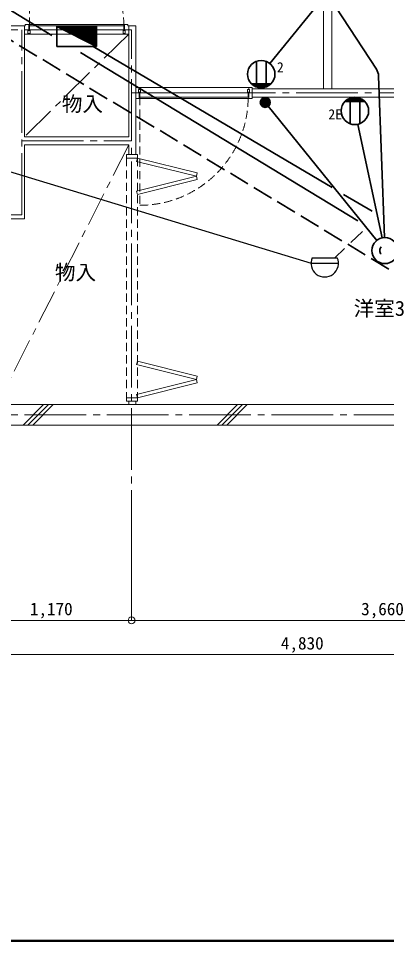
# Model space of a CAD drawing. Units: millimetres at full size, sheet at 1:50. Extents: x -9674 to 9699, y -6794 to 6791.
# Drawn here: x 2263 to 4946, y -6794 to -56 of the extents above; entities that cross this region are included whole.
import ezdxf
from ezdxf.enums import TextEntityAlignment as Align

# ---------------------------------------------------------------- set-up
doc = ezdxf.new("R2010")
doc.units = ezdxf.units.MM
doc.header["$LTSCALE"] = 50
doc.header["$PDMODE"] = 32
doc.header["$PDSIZE"] = 50
for name, pattern in [('CHAIN1', [8, 5, -1, 1, -1]), ('CHAIN2', [12, 9, -1, 1, -1]), ('DASHED1', [1.8, 1.2, -0.6]), ('DASHED3', [4, 3, -1])]:
    doc.linetypes.add(name, pattern=pattern)
for name, color, linetype, lineweight in [('0-0_図面枠', 7, 'Continuous', 9), ('1-0_芯', 134, 'CHAIN2', 9), ('1-1_躯体', 134, 'Continuous', 9), ('1-2_間仕切', 134, 'Continuous', 9), ('1-3_建具', 134, 'Continuous', 9), ('1-5_設備', 134, 'Continuous', 9), ('1-7_その他', 134, 'DASHED1', 9), ('1-8_ハッチ', 134, 'Continuous', 9), ('1-B_寸法', 134, 'Continuous', 9), ('2-0_芯', 2, 'Continuous', 35), ('2-E', 2, 'Continuous', 35), ('3-3', 1, 'Continuous', 25), ('3-E', 3, 'Continuous', 35)]:
    doc.layers.add(name, color=color, linetype=linetype, lineweight=lineweight)
doc.layers.add('1-A_文字', color=134, linetype='Continuous')
doc.styles.add('ＭＳ ゴシック', font='')
doc.styles.get('ＭＳ ゴシック').set_extended_font_data('MS Gothic')

msp = doc.modelspace()

# ---------------------------------------------------------------- linework, layer by layer
at = {"layer": '0-0_図面枠'}
for p, q in [((-9673.92, -6793.93), (9698.92, -6793.93)), ((-9672.16, -6792.16), (9697.16, -6792.16)), ((-9670.4, -6790.4), (9695.4, -6790.4)), ((9693.64, -6788.64), (-9668.64, -6788.64)), ((-9666.87, -6786.88), (9691.87, -6786.88)), ((-9665.11, -6785.11), (9690.11, -6785.11)), ((-9663.35, -6783.35), (9688.35, -6783.35))]:
    msp.add_line(p, q, dxfattribs=at)
at = {"layer": '1-0_芯'}
for p, q in [((-8492.5, -139.49), (3087.5, -139.49)), ((2286.5, -1489.49), (2286.5, -139.49)), ((3087.5, -3949.49), (3087.5, -139.49)), ((3087.5, -599.49), (8517.5, -599.49)), ((2286.5, -949.49), (3087.5, -949.49)), ((-892.5, -1489.49), (2286.5, -1489.49)), ((-8492.5, -2949.49), (8517.5, -2949.49))]:
    msp.add_line(p, q, dxfattribs=at)
at = {"layer": '1-1_躯体'}
for p, q in [((2107.5, -2874.49), (6557.5, -2874.49)), ((2107.5, -3024.49), (6557.5, -3024.49))]:
    msp.add_line(p, q, dxfattribs=at)
at = {"layer": '1-2_間仕切'}
for p, q in [((1757.5, -109.49), (2312.5, -109.49)), ((2307.5, -919.49), (2307.5, -109.49)), ((3061.5, -109.49), (3117.5, -109.49)), ((3066.5, -919.49), (3066.5, -109.49)), ((3117.5, -1049.49), (3117.5, -109.49)), ((5552.5, -569.49), (3967.5, -569.49)), ((5552.5, -630.49), (3967.5, -630.49)), ((2307.5, -919.49), (3066.5, -919.49)), ((2307.5, -979.49), (3066.5, -979.49)), ((2307.5, -1519.49), (2307.5, -979.49)), ((3066.5, -1049.49), (3066.5, -979.49)), ((2107.5, -1519.49), (2307.5, -1519.49)), ((3066.5, -2874.49), (3066.5, -2849.49)), ((3117.5, -2874.49), (3117.5, -2849.49))]:
    msp.add_line(p, q, dxfattribs=at)
at = {"layer": '1-3_建具', "linetype": 'DASHED1'}
for p, q in [((2342.5, -109.49), (2342.5, 579.51)), ((3147.5, -629.49), (3147.5, -1419.49)), ((3050, -1074.49), (3050, -2824.49)), ((3130, -1074.49), (3130, -2824.49))]:
    msp.add_line(p, q, dxfattribs=at)
at = {"layer": '1-3_建具'}
for p, q in [((2337.5, -99.49), (2312.5, -99.49)), ((2312.5, -109.49), (2312.5, -99.49)), ((3036.5, -99.49), (2337.5, -99.49)), ((2337.5, -144.49), (2337.5, -99.49)), ((2342.5, -109.49), (2342.5, -139.49)), ((2342.5, -109.49), (3031.5, -109.49)), ((3031.5, -109.49), (3031.5, -139.49)), ((3036.5, -99.49), (3061.5, -99.49)), ((3036.5, -144.49), (3036.5, -99.49)), ((3061.5, -109.49), (3061.5, -99.49)), ((2337.5, -169.49), (2307.5, -169.49)), ((2332.5, -144.49), (2332.5, -164.49)), ((2332.5, -144.49), (2347.5, -144.49)), ((2332.5, -164.49), (2347.5, -164.49)), ((2337.5, -169.49), (2337.5, -164.49)), ((2337.5, -169.49), (3036.5, -169.49)), ((3031.5, -139.49), (2342.5, -139.49)), ((2347.5, -144.49), (2347.5, -164.49)), ((3026.5, -144.49), (3026.5, -164.49)), ((3041.5, -144.49), (3026.5, -144.49)), ((3041.5, -164.49), (3026.5, -164.49)), ((3036.5, -169.49), (3036.5, -164.49)), ((3036.5, -169.49), (3066.5, -169.49)), ((3041.5, -144.49), (3041.5, -164.49)), ((3142.5, -559.49), (3117.5, -559.49)), ((3137.5, -574.49), (3152.5, -574.49)), ((3137.5, -594.49), (3137.5, -574.49)), ((3137.5, -594.49), (3152.5, -594.49)), ((3142.5, -574.49), (3142.5, -559.49)), ((3142.5, -559.49), (3942.5, -559.49)), ((3142.5, -594.49), (3142.5, -639.49)), ((3147.5, -629.49), (3147.5, -599.49)), ((3147.5, -599.49), (3937.5, -599.49)), ((3152.5, -594.49), (3152.5, -574.49)), ((3932.5, -574.49), (3947.5, -574.49)), ((3932.5, -594.49), (3932.5, -574.49)), ((3947.5, -594.49), (3932.5, -594.49)), ((3937.5, -599.49), (3937.5, -629.49)), ((3967.5, -559.49), (3942.5, -559.49)), ((3942.5, -574.49), (3942.5, -559.49)), ((3947.5, -574.49), (3947.5, -594.49)), ((3967.5, -639.49), (3967.5, -559.49)), ((3937.5, -629.49), (3147.5, -629.49)), ((3967.5, -639.49), (3942.5, -639.49)), ((3130, -1049.49), (3050, -1049.49)), ((3123.94, -1098.74), (3130, -1074.49)), ((3130, -1074.49), (3130, -1049.49)), ((3566.56, -1183.63), (3130, -1074.49)), ((3123.94, -1098.74), (3560.5, -1207.88)), ((3123.94, -1317.03), (3560.5, -1207.88)), ((3560.5, -1207.88), (3566.56, -1183.63)), ((3560.5, -1207.88), (3566.56, -1232.14)), ((3566.56, -1232.14), (3130, -1341.28)), ((3123.94, -1317.03), (3130, -1341.28)), ((3123.94, -2581.95), (3130, -2557.7)), ((3566.56, -2666.84), (3130, -2557.7)), ((3123.94, -2581.95), (3560.5, -2691.1)), ((3123.94, -2800.24), (3560.5, -2691.1)), ((3560.5, -2691.1), (3566.56, -2666.84)), ((3560.5, -2691.1), (3566.56, -2715.35)), ((3566.56, -2715.35), (3130, -2824.49)), ((3130, -2824.49), (3050, -2824.49)), ((3050, -2849.49), (3050, -2824.49)), ((3123.94, -2800.24), (3130, -2824.49)), ((3130, -2849.49), (3130, -2824.49)), ((3130, -2849.49), (3050, -2849.49))]:
    msp.add_line(p, q, dxfattribs=at)
for points in [[(3142.5, -639.49), (3117.5, -639.49), (3117.5, -559.49)], [(3942.5, -594.49), (3942.5, -639.49), (3142.5, -639.49)], [(3130, -1074.49), (3050, -1074.49), (3050, -1049.49)]]:
    msp.add_lwpolyline(points, dxfattribs=at)
at = {"layer": '1-3_建具', "linetype": 'DASHED1'}
for centre, radius, start, end in [((2342.5, -109.49), 689, 0, 90), ((3147.5, -629.49), 790, 270, 360)]:
    msp.add_arc(centre, radius, start, end, dxfattribs=at)
at = {"layer": '1-5_設備'}
for p, q in [((4487.5, -569.49), (4487.5, 890.51)), ((4547.5, -569.49), (4547.5, 890.51))]:
    msp.add_line(p, q, dxfattribs=at)
at = {"layer": '1-7_その他', "linetype": 'CHAIN1'}
for p, q in [((3066.5, -169.49), (2307.5, -919.49)), ((3066.5, -979.49), (2107.5, -2874.49))]:
    msp.add_line(p, q, dxfattribs=at)
at = {"layer": '1-8_ハッチ'}
for p, q in [((2296.44, -3024.49), (2446.44, -2874.49)), ((2331.79, -3024.49), (2481.79, -2874.49)), ((2367.15, -3024.49), (2517.15, -2874.49)), ((3710.65, -3024.49), (3860.65, -2874.49)), ((3746.01, -3024.49), (3896.01, -2874.49)), ((3781.36, -3024.49), (3931.36, -2874.49))]:
    msp.add_line(p, q, dxfattribs=at)
at = {"layer": '1-B_寸法'}
for p, q in [((3087.5, -3949.49), (3087.5, -4449.49)), ((1917.5, -4449.49), (3087.5, -4449.49)), ((3087.5, -4449.49), (6747.5, -4449.49)), ((1917.5, -4699.49), (6747.5, -4699.49))]:
    msp.add_line(p, q, dxfattribs=at)
msp.add_point((3087.5, -4449.49), dxfattribs=at)
at = {"layer": '2-0_芯'}
for p, q in [((4095.98, -384.69), (4436.32, 33.9)), ((4872.05, -425.45), (4576.27, 26.67)), ((4549.27, -1290.9), (2808.54, -259.49)), ((3997.88, -555.99), (3997.88, -368.6)), ((4067.88, -555.99), (4067.88, -368.6)), ((4104.29, -532.31), (3961.46, -532.31)), ((4101.22, -535.31), (3964.54, -535.31)), ((4888.31, -476.56), (4931.16, -1655.34)), ((4094.19, -541.31), (3971.57, -541.31)), ((4085.56, -547.31), (3980.2, -547.31)), ((4074.34, -553.31), (3991.41, -553.31)), ((4057.2, -559.31), (4008.56, -559.31)), ((4097.95, -668.93), (4025.94, -668.93)), ((4096.65, -659.32), (4027.24, -659.32)), ((4092.4, -649.72), (4031.48, -649.72)), ((4083.55, -640.12), (4040.34, -640.12)), ((4787.39, -661.03), (4644.57, -661.03)), ((4784.32, -658.03), (4647.64, -658.03)), ((4777.29, -652.03), (4654.67, -652.03)), ((4768.66, -646.03), (4663.3, -646.03)), ((4757.44, -640.03), (4674.52, -640.03)), ((4680.98, -637.35), (4680.98, -824.74)), ((4740.3, -634.03), (4691.66, -634.03)), ((4750.98, -637.35), (4750.98, -824.74)), ((4096.65, -678.53), (4027.24, -678.53)), ((4092.4, -688.13), (4031.48, -688.13)), ((4083.55, -697.73), (4040.34, -697.73)), ((4084.56, -696.95), (4874.95, -1676.35)), ((4736.96, -828.84), (4914.69, -1657.39)), ((4840.44, -1463.42), (4632.91, -1340.46))]:
    msp.add_line(p, q, dxfattribs=at)
for centre, radius in [((4032.88, -462.29), 100.02), ((4061.94, -668.93), 36.01), ((4715.98, -731.04), 100.02)]:
    msp.add_circle(centre, radius, dxfattribs=at)
msp.add_arc((4788.37, -480.2), 100, 2.08199, 33.19342, dxfattribs=at)
at = {"layer": '2-E'}
for p, q in [((2548.76, -118.36), (2831.03, -118.36)), ((2557.4, -122.68), (2831.03, -122.68)), ((2566.04, -127), (2831.03, -127)), ((2574.68, -131.32), (2831.03, -131.32)), ((2587, -115.46), (2787, -115.46)), ((2583.32, -135.64), (2831.03, -135.64)), ((2591.96, -139.96), (2831.03, -139.96)), ((2600.6, -144.28), (2831.03, -144.28)), ((2609.24, -148.6), (2831.03, -148.6)), ((2617.88, -152.92), (2831.03, -152.92)), ((2626.52, -157.24), (2831.03, -157.24)), ((2635.16, -161.56), (2831.03, -161.56)), ((2643.8, -165.88), (2831.03, -165.88)), ((2652.44, -170.2), (2831.03, -170.2)), ((2661.08, -174.52), (2831.03, -174.52)), ((2669.72, -178.84), (2831.03, -178.84)), ((2678.36, -183.16), (2831.03, -183.16)), ((2687, -187.48), (2831.03, -187.48)), ((2695.64, -191.8), (2831.03, -191.8)), ((2704.28, -196.12), (2831.03, -196.12)), ((2712.92, -200.44), (2831.03, -200.44)), ((2831.03, -259.49), (2542.97, -259.49)), ((2721.56, -204.76), (2831.03, -204.76)), ((2730.2, -209.08), (2831.03, -209.08)), ((2738.84, -213.4), (2831.03, -213.4)), ((2747.48, -217.72), (2831.03, -217.72)), ((2756.12, -222.04), (2831.03, -222.04)), ((2764.76, -226.36), (2831.03, -226.36)), ((2773.4, -230.68), (2831.03, -230.68)), ((2782.04, -235), (2831.03, -235)), ((2790.68, -239.32), (2831.03, -239.32)), ((2799.32, -243.64), (2831.03, -243.64)), ((2807.96, -247.96), (2831.03, -247.96)), ((2816.6, -252.28), (2831.03, -252.28)), ((2825.24, -256.6), (2831.03, -256.6))]:
    msp.add_line(p, q, dxfattribs=at)
for points in [[(2542.97, -115.46), (2831.03, -115.46), (2831.03, -259.49)], [(2542.97, -259.49), (2542.97, -115.46), (2831.03, -259.49)]]:
    msp.add_lwpolyline(points, dxfattribs=at)
msp.add_circle((4934.61, -1750.28), 95, dxfattribs=at)
msp.add_arc((4934.68, -1750.28), 38.07, 134.60828, 225.39175, dxfattribs=at)
at = {"layer": '3-3'}
for p, q in [((1564.07, -980.65), (4395.84, -1842.46)), ((4687.05, -1691.03), (4770.14, -1612.06)), ((4569.4, -1802.85), (4639.83, -1735.92)), ((4404.05, -1802.85), (4587.42, -1802.85)), ((4395.72, -1842.86), (4595.76, -1842.86))]:
    msp.add_line(p, q, dxfattribs=at)
msp.add_arc((4495.74, -1842.85), 100.03, 156.4305, 23.56947, dxfattribs=at)
at = {"layer": '3-E'}
for p, q in [((-1461.18, 2229.75), (2507.34, -179.44)), ((2714.58, -305.25), (4736.56, -1532.74))]:
    msp.add_line(p, q, dxfattribs=at)
at = {"layer": '3-E', "linetype": 'DASHED3'}
msp.add_line((6330.95, -2714.55), (1444.01, 247.15), dxfattribs=at)

# ---------------------------------------------------------------- texts
at = {"layer": '1-A_文字', "style": 'ＭＳ ゴシック'}
for s, p in [('物入', (2578.98, -767.46)), ('物入', (2528.75, -1996.99)), ('洋室3', (4706.45, -2259.82))]:
    msp.add_text(s, height=110, dxfattribs=at).set_placement(p, align=Align.BOTTOM_LEFT)
at = {"layer": '1-B_寸法', "style": 'ＭＳ ゴシック'}
for s, p in [('1,170', (2346.25, -4439.49)), ('3,660', (4761.25, -4439.49)), ('4,830', (4176.25, -4689.49))]:
    msp.add_text(s, height=91.64, dxfattribs=at).set_placement(p, align=Align.BOTTOM_LEFT)
at = {"layer": '2-0_芯', "color": 7, "style": 'ＭＳ ゴシック'}
for s, p in [('2', (4146.97, -470.38)), ('2E', (4522.35, -813.61))]:
    msp.add_text(s, height=73.31, dxfattribs=at).set_placement(p, align=Align.BOTTOM_LEFT)

doc.saveas('drawing.dxf')
